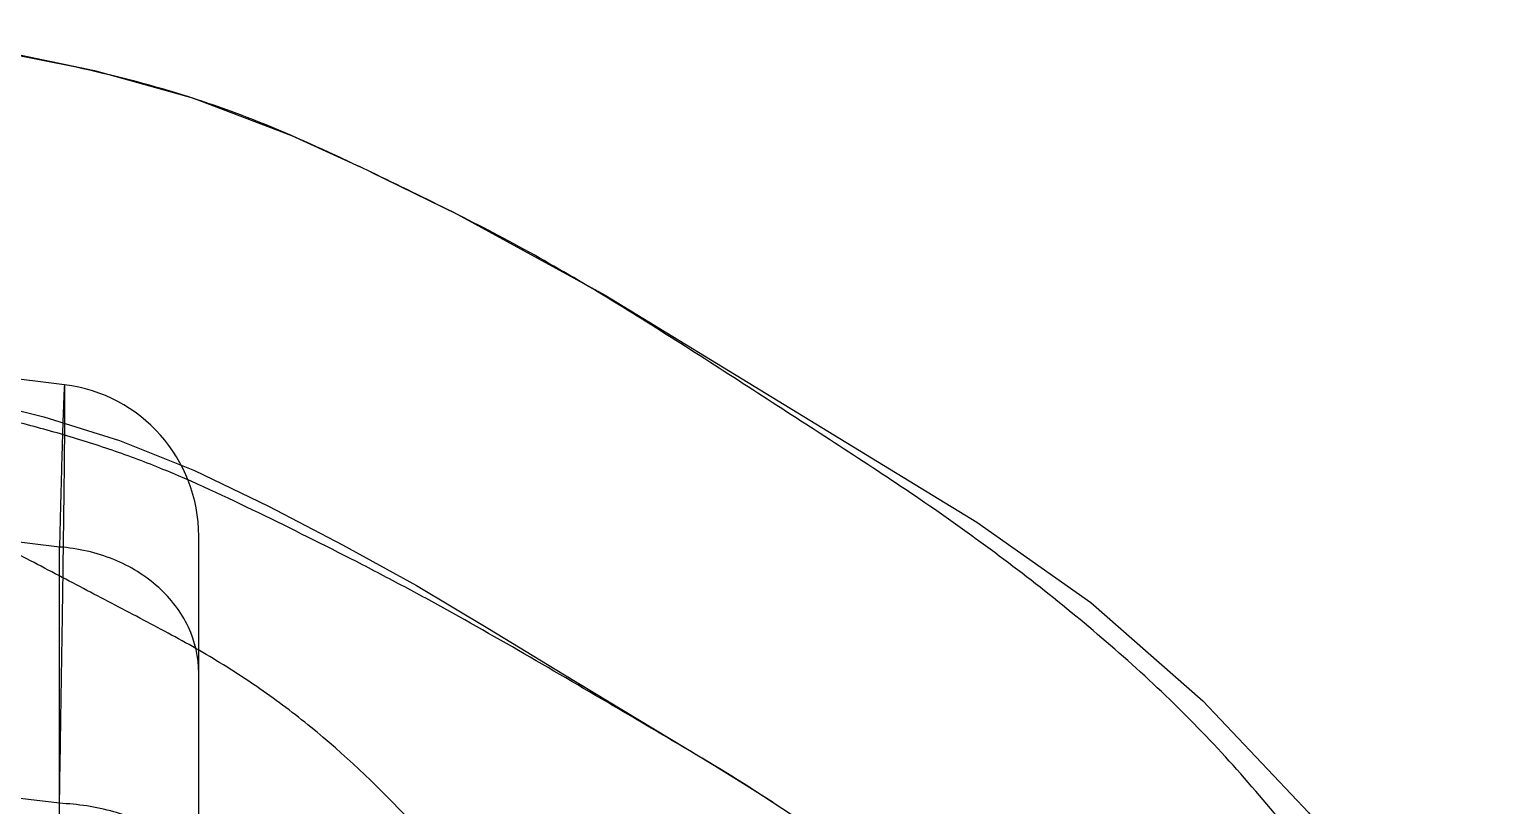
# Model space of a CAD drawing. Header units: millimetres. Extents: x 23075 to 24509, y -21593 to -20579.
# Drawn here: x 23392.63 to 23400.29, y -20898.17 to -20894.1 of the extents above; entities that cross this region are included whole.
import ezdxf

# ---------------------------------------------------------------- set-up
doc = ezdxf.new("R2010")
doc.units = ezdxf.units.MM
doc.header["$LTSCALE"] = 8
doc.layers.add('Cav-cor', color=30, linetype='Continuous')

# ---------------------------------------------------------------- blocks, each defined once
blk = doc.blocks.new('20160901.135302')
at = {"layer": 'Cav-cor', "color": 241}
for p, q in [((1.583, 13.7279), (1.5259, 13.7552)), ((2.8111, 13.0821), (4.7598, 11.8929)), ((-0.0233, 12.613), (-3.1781, 12.9962)), ((-0.0503, 11.7619), (-3.1636, 12.14)), ((0.68, -13.5483), (0.68, 11.8188)), ((-0.0503, 5.9406), (-0.0503, 11.7619)), ((-0.0503, 10.4178), (-3.1636, 10.7959)), ((3.3839, 10.6154), (3.5498, 10.5133)), ((3.5358, 10.522), (3.6923, 10.4233)), ((3.5498, 10.5133), (3.5358, 10.522)), ((3.8735, 10.3008), (3.5498, 10.5133))]:
    blk.add_line(p, q, dxfattribs=at)
for points in [[(-0.9675, 14.4777), (-0.3597, 14.364), (0.1333, 14.2618), (0.6465, 14.118), (1.1658, 13.9199), (1.5259, 13.7552)], [(1.583, 13.7279), (2.0353, 13.5073), (2.8111, 13.0821)], [(-2.0837, 12.7882), (-1.7055, 12.7454), (-1.3209, 12.6901), (-0.9316, 12.6238), (-0.5346, 12.5438), (-0.1324, 12.4444), (0.2646, 12.3205), (0.6574, 12.1626), (1.0458, 11.9756), (1.4344, 11.7737), (1.8208, 11.5598), (2.2045, 11.331), (2.5892, 11.0959), (3.3839, 10.6154)], [(4.7598, 11.8929), (5.3564, 11.4701), (5.9445, 10.9546), (6.4992, 10.3667), (6.9636, 9.7375), (7.2947, 9.0976), (7.4589, 8.6437)]]:
    blk.add_lwpolyline(points, dxfattribs=at)
blk.add_arc((-0.12, 11.8188), 0.8, 0, 83.07512, dxfattribs=at)
for points, knots in [([(1.5259, 13.7552), (1.3526, 13.8376), (1.0038, 13.998), (0.4581, 14.1838), (-0.1032, 14.3127), (-0.4815, 14.3767), (-0.6699, 14.4129)], [0, 0, 0, 0, 0.250101, 0.499966, 0.749865, 1, 1, 1, 1]), ([(7.2674, 8.8134), (7.2099, 8.9631), (7.0767, 9.2547), (6.8343, 9.6689), (6.5617, 10.063), (6.264, 10.439), (5.9438, 10.7963), (5.5987, 11.1295), (5.2336, 11.4407), (4.8551, 11.7353), (4.4643, 12.0133), (4.0633, 12.2764), (3.6606, 12.5366), (3.2583, 12.7975), (2.8527, 13.0533), (2.3022, 13.3788), (1.8712, 13.5899), (1.583, 13.7279)], [0, 0, 0, 0, 0.062733, 0.125018, 0.187474, 0.25, 0.312472, 0.374947, 0.437474, 0.499982, 0.562477, 0.624989, 0.687503, 0.750001, 0.812519, 0.875012, 1, 1, 1, 1]), ([(3.5358, 10.522), (3.372, 10.6237), (3.0403, 10.8193), (2.5429, 11.1116), (2.1273, 11.3515), (1.7918, 11.5362), (1.454, 11.7135), (1.0283, 11.926), (0.5989, 12.1308), (0.2436, 12.2661), (-0.0284, 12.3519), (-0.3046, 12.4268), (-0.6775, 12.5176), (-1.149, 12.6162), (-1.6253, 12.6938), (-2.0091, 12.7404), (-2.298, 12.7673), (-2.5871, 12.7917), (-2.8759, 12.8193), (-3.164, 12.853), (-3.4516, 12.8901), (-3.7389, 12.9291), (-4.0264, 12.967), (-4.3142, 13.0002), (-4.6989, 13.0324), (-4.988, 13.0462), (-5.1806, 13.0556)], [0, 0, 0, 0, 0.062702, 0.125226, 0.18765, 0.218768, 0.249795, 0.311722, 0.373546, 0.404387, 0.435274, 0.466285, 0.497445, 0.560085, 0.62291, 0.654352, 0.685808, 0.717271, 0.748721, 0.780157, 0.811593, 0.843034, 0.874471, 0.905885, 0.937278, 1, 1, 1, 1]), ([(-0.0503, 10.4178), (-0.0476, 10.5783), (-0.0426, 10.8834), (-0.0359, 11.3146), (-0.0311, 11.6408), (-0.028, 11.8728), (-0.0261, 12.0236), (-0.0245, 12.1581), (-0.0233, 12.2757), (-0.0224, 12.376), (-0.0219, 12.4485), (-0.0218, 12.4976), (-0.0218, 12.5277), (-0.0218, 12.5532), (-0.022, 12.5741), (-0.0222, 12.5903), (-0.0225, 12.6011), (-0.0228, 12.6072), (-0.0229, 12.6104), (-0.0232, 12.6118), (-0.0233, 12.613), (-0.0235, 12.613)], [0, 0, 0, 0, 0.219385, 0.416888, 0.589252, 0.665216, 0.733988, 0.795316, 0.848948, 0.894672, 0.932337, 0.948101, 0.961795, 0.973404, 0.982922, 0.990343, 0.995661, 0.997531, 0.998875, 0.999693, 1, 1, 1, 1]), ([(-0.0235, 12.613), (-0.0238, 12.613), (-0.024, 12.6113), (-0.0244, 12.6093), (-0.0248, 12.6047), (-0.0255, 12.5958), (-0.0263, 12.58), (-0.0275, 12.5562), (-0.0287, 12.5255), (-0.0301, 12.4882), (-0.0316, 12.4441), (-0.0339, 12.3721), (-0.0371, 12.266), (-0.0411, 12.1197), (-0.0456, 11.9488), (-0.0487, 11.8268), (-0.0503, 11.7619)], [0, 0, 0, 0, 0.001053, 0.004075, 0.009102, 0.016136, 0.036218, 0.064291, 0.10032, 0.144271, 0.19608, 0.255665, 0.397833, 0.570073, 0.771266, 1, 1, 1, 1]), ([(3.2841, 8.174), (3.1838, 8.3731), (2.9731, 8.7665), (2.6681, 9.2338), (2.4018, 9.5916), (2.1261, 9.942), (1.7661, 10.3683), (1.3601, 10.7529), (1.0035, 11.0209), (0.7214, 11.2012), (0.427, 11.3601), (0.1306, 11.5148), (-0.1654, 11.6709), (-0.3637, 11.7734), (-0.4641, 11.823)], [0, 0, 0, 0, 0.124976, 0.249953, 0.312425, 0.37494, 0.499942, 0.624896, 0.687385, 0.749827, 0.812346, 0.874881, 0.937249, 1, 1, 1, 1]), ([(0.68, 11.1012), (0.68, 11.1833), (0.6403, 11.354), (0.4762, 11.566), (0.2354, 11.7122), (0.0467, 11.7548), (-0.0503, 11.7619)], [0, 0, 0, 0, 0.229129, 0.470498, 0.728863, 1, 1, 1, 1]), ([(-3.62, 10.9224), (-2.8815, 10.8796), (-1.7812, 10.6983), (-0.3854, 10.249), (0.2818, 9.96), (0.6041, 9.7991)], [0, 0, 0, 0, 0.504857, 0.754134, 1, 1, 1, 1]), ([(-3.62, 10.7859), (-2.9976, 10.7479), (-2.07, 10.6028), (-0.8827, 10.2518), (-0.0303, 9.9175), (0.7766, 9.5131), (1.5251, 9.0375), (2.1975, 8.4876), (2.7784, 7.8684), (3.2631, 7.1944), (3.6576, 6.4819), (3.9665, 5.7415), (4.195, 4.982), (4.3523, 4.211), (4.4503, 3.4342), (4.508, 2.6556), (4.5254, 2.1358), (4.5289, 1.876)], [0, 0, 0, 0, 0.137873, 0.206089, 0.273541, 0.340033, 0.405353, 0.469232, 0.531573, 0.592516, 0.652326, 0.711262, 0.769555, 0.827426, 0.885045, 0.942555, 1, 1, 1, 1]), ([(0.6817, 9.045), (0.3668, 9.2693), (-0.2927, 9.6775), (-1.3508, 10.1601), (-2.4652, 10.4953), (-3.2341, 10.607), (-3.62, 10.632)], [0, 0, 0, 0, 0.249958, 0.499946, 0.749947, 1, 1, 1, 1]), ([(0.68, 9.9721), (0.68, 9.9999), (0.6699, 10.058), (0.627, 10.1394), (0.5587, 10.2137), (0.4319, 10.3051), (0.226, 10.3862), (0.0455, 10.4131), (-0.0503, 10.4178)], [0, 0, 0, 0, 0.090033, 0.186632, 0.293896, 0.413808, 0.689836, 1, 1, 1, 1])]:
    blk.add_open_spline(points, degree=3, knots=knots, dxfattribs=at)

msp = doc.modelspace()

# ---------------------------------------------------------------- block references
at = {"layer": 'Cav-cor'}
msp.add_blockref('20160901.135302', (23392.8347, -20908.5737), dxfattribs=at)

doc.saveas('drawing.dxf')
